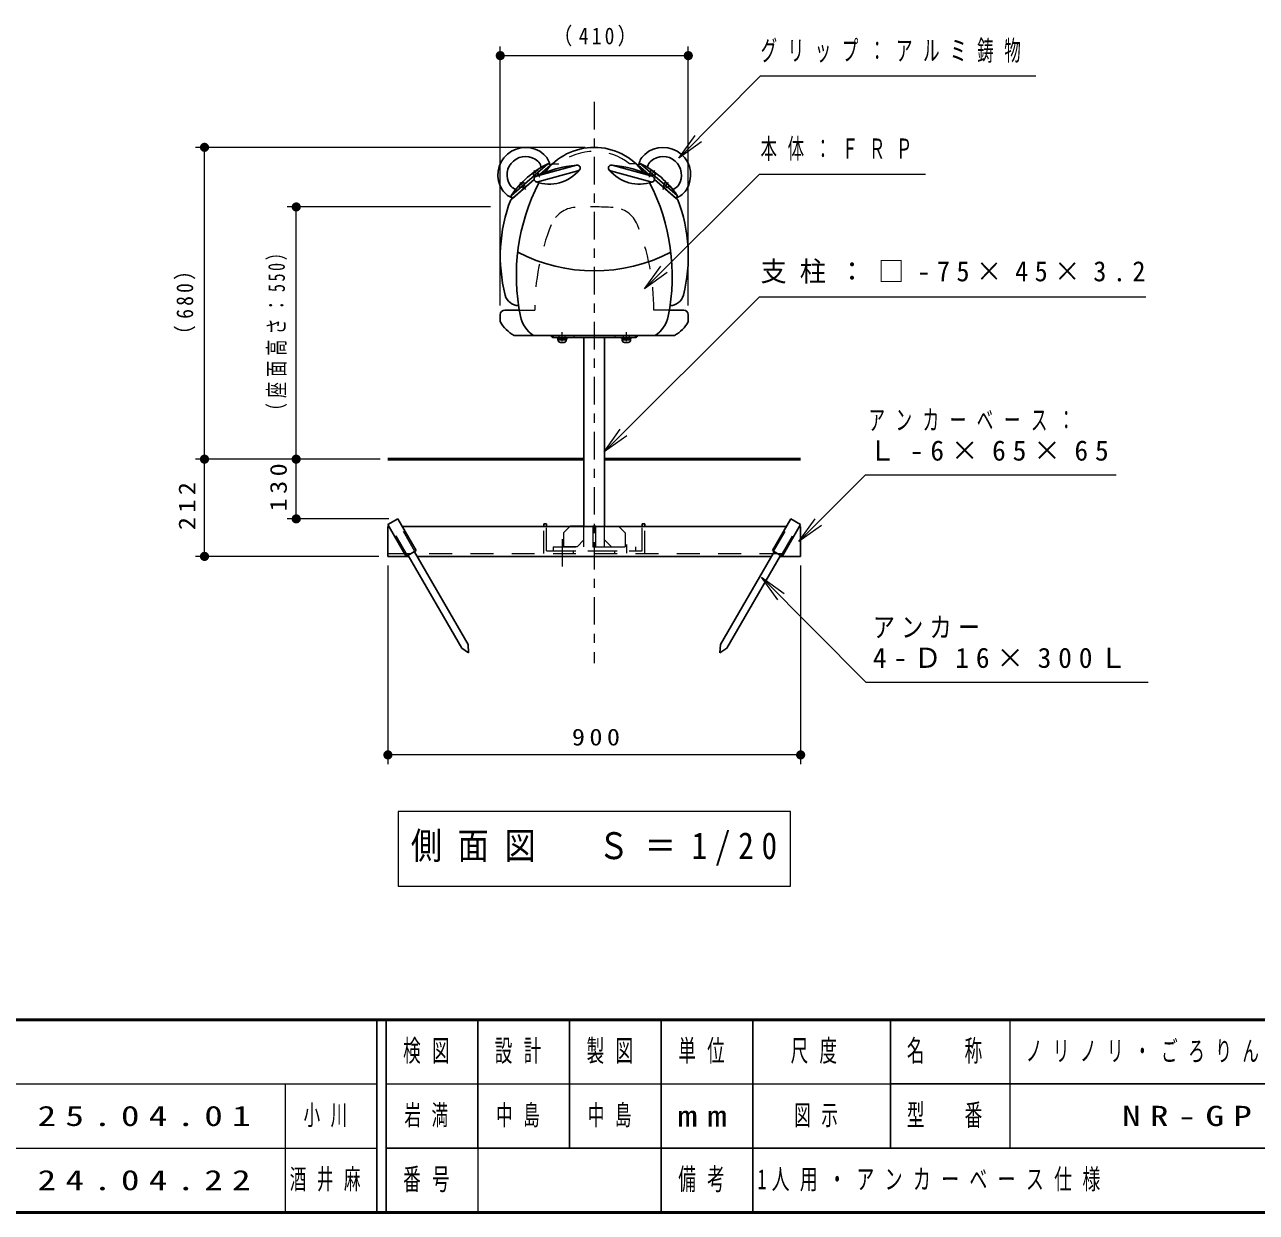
# Model space of a CAD drawing. Units: millimetres on the paper, scale 1:20. Extents: x -385 to 178, y 0 to 267.
# Drawn here: x -281.9 to -147.6, y 0 to 129.5 of the extents above; entities that cross this region are included whole.
import ezdxf

# ---------------------------------------------------------------- set-up
doc = ezdxf.new("R2010")
doc.units = ezdxf.units.MM
doc.linetypes.add('USER1', pattern=[4.5, 2.5, -2])
doc.linetypes.add('USER2', pattern=[6, 3, -1, 1, -1])
doc.layers.add('1_20', color=7, linetype='Continuous', lineweight=25)
doc.layers.add('LY_3', color=7, linetype='Continuous', lineweight=13)
doc.layers.add('LY_4', color=7, linetype='Continuous')
doc.styles.add('ＭＳ ゴシック', font='')
doc.styles.get('ＭＳ ゴシック').set_extended_font_data('MS Gothic')

# ---------------------------------------------------------------- blocks, each defined once
blk = doc.blocks.new('filled_dot')
at = {"color": 0, "linetype": 'Continuous', "lineweight": -2, "const_width": 1.25}
blk.add_lwpolyline([(-0.625, 0, 1), (0.625, 0, 1)], format="xyb", close=True, dxfattribs=at)

msp = doc.modelspace()

# ---------------------------------------------------------------- linework, layer by layer
at = {"layer": '1_20', "lineweight": 13}
for p, q in [((-230.053, 98.877), (-230.053, 127.127)), ((-209.553, 98.877), (-209.553, 127.127)), ((-230.053, 126.127), (-209.553, 126.127)), ((-210.582, 114.943), (-208.822, 117.423)), ((-210.582, 114.943), (-208.467, 117.071)), ((-220.803, 116.127), (-263.303, 116.127)), ((-262.303, 82.127), (-262.303, 116.127)), ((-208.113, 116.718), (-210.582, 114.943)), ((-231.104, 109.627), (-253.303, 109.627)), ((-252.303, 82.127), (-252.303, 109.627)), ((-214.315, 100.705), (-212.548, 103.18)), ((-214.315, 100.705), (-212.194, 102.826)), ((-211.84, 102.472), (-214.315, 100.705)), ((-218.733, 82.911), (-216.965, 85.385)), ((-218.733, 82.911), (-216.612, 85.032)), ((-216.258, 84.678), (-218.733, 82.911)), ((-243.305, 82.127), (-263.303, 82.127)), ((-243.166, 82.127), (-263.303, 82.127)), ((-262.303, 71.527), (-262.303, 82.127)), ((-243.305, 82.127), (-253.303, 82.127)), ((-243.305, 82.127), (-253.303, 82.127)), ((-252.303, 75.616), (-252.303, 82.127)), ((-242.222, 75.616), (-253.303, 75.616)), ((-197.498, 73.142), (-195.731, 75.617)), ((-197.498, 73.142), (-195.377, 75.264)), ((-195.023, 74.91), (-197.498, 73.142)), ((-243.305, 71.527), (-263.303, 71.527)), ((-242.305, 70.527), (-242.305, 48.881)), ((-197.305, 70.527), (-197.305, 48.881)), ((-199.799, 66.773), (-201.556, 69.255)), ((-201.556, 69.255), (-199.089, 67.477)), ((-201.556, 69.255), (-199.444, 67.125)), ((-197.305, 49.881), (-242.305, 49.881)), ((-241.203, 43.693), (-241.203, 35.56)), ((-198.403, 43.693), (-241.203, 43.693)), ((-198.403, 35.56), (-198.403, 43.693)), ((-241.203, 35.56), (-198.403, 35.56))]:
    msp.add_line(p, q, dxfattribs=at)
at = {"layer": '1_20', "linetype": 'USER2', "lineweight": 13}
for p, q in [((-219.803, 121.09), (-219.803, 59.881)), ((-225.752, 112.859), (-226.389, 113.592)), ((-213.855, 112.859), (-213.217, 113.592)), ((-227.261, 111.547), (-227.898, 112.28)), ((-212.345, 111.547), (-211.708, 112.28)), ((-223.303, 73.421), (-223.303, 70.431)), ((-216.303, 72.827), (-216.303, 71.877))]:
    msp.add_line(p, q, dxfattribs=at)
at = {"layer": '1_20'}
for p, q in [((-228.839, 110.867), (-224.858, 114.327)), ((-226.125, 112.985), (-221.76, 114.184)), ((-225.743, 113.16), (-224.388, 114.338)), ((-224.576, 114.174), (-225.743, 113.16)), ((-224.761, 114.327), (-224.576, 114.174)), ((-217.847, 114.184), (-213.481, 112.985)), ((-213.864, 113.16), (-215.219, 114.338)), ((-214.846, 114.327), (-215.03, 114.174)), ((-215.03, 114.174), (-213.864, 113.16)), ((-210.768, 110.867), (-214.748, 114.327)), ((-221.587, 113.557), (-225.953, 112.358)), ((-225.005, 113.802), (-225.06, 113.754)), ((-218.019, 113.557), (-213.653, 112.358)), ((-214.601, 113.802), (-214.547, 113.754)), ((-228.916, 110.402), (-226.36, 112.623)), ((-226.36, 112.623), (-228.727, 110.566)), ((-213.246, 112.623), (-210.879, 110.566)), ((-210.691, 110.402), (-213.246, 112.623)), ((-228.852, 110.77), (-228.727, 110.566)), ((-210.754, 110.77), (-210.879, 110.566)), ((-223.828, 95.377), (-223.828, 95.277)), ((-222.778, 95.377), (-223.828, 95.377)), ((-222.778, 95.277), (-222.778, 95.377)), ((-216.828, 95.377), (-216.828, 95.277)), ((-215.778, 95.377), (-216.828, 95.377)), ((-215.778, 95.277), (-215.778, 95.377)), ((-222.778, 95.277), (-223.828, 95.277)), ((-223.763, 95.277), (-222.843, 95.277)), ((-223.763, 95.277), (-223.763, 95.152)), ((-223.763, 95.152), (-222.843, 95.152)), ((-223.306, 95.277), (-223.34, 95.152)), ((-223.266, 95.277), (-223.3, 95.152)), ((-222.843, 95.277), (-222.843, 95.152)), ((-215.778, 95.277), (-216.828, 95.277)), ((-216.763, 95.277), (-215.843, 95.277)), ((-216.763, 95.277), (-216.763, 95.152)), ((-216.763, 95.152), (-215.843, 95.152)), ((-216.306, 95.277), (-216.34, 95.152)), ((-216.266, 95.277), (-216.3, 95.152)), ((-215.843, 95.277), (-215.843, 95.152)), ((-241.222, 75.616), (-242.305, 74.991)), ((-239.222, 72.152), (-241.222, 75.616)), ((-200.387, 72.152), (-198.387, 75.616)), ((-198.387, 75.616), (-197.305, 74.991)), ((-240.305, 71.527), (-242.305, 74.991)), ((-242.305, 71.527), (-242.305, 74.777)), ((-242.305, 74.777), (-242.181, 74.777)), ((-240.738, 74.777), (-198.872, 74.777)), ((-225.305, 75.077), (-225.005, 75.077)), ((-225.305, 74.777), (-225.305, 75.077)), ((-225.005, 74.777), (-225.005, 75.077)), ((-214.301, 75.077), (-214.601, 75.077)), ((-214.601, 74.777), (-214.601, 75.077)), ((-214.301, 74.777), (-214.301, 75.077)), ((-199.305, 71.527), (-197.305, 74.991)), ((-197.429, 74.777), (-197.305, 74.777)), ((-197.305, 71.527), (-197.305, 74.777)), ((-242.305, 71.527), (-240.045, 71.527)), ((-239.222, 72.152), (-240.305, 71.527)), ((-240.11, 71.639), (-234.263, 61.511)), ((-239.417, 72.039), (-233.57, 61.911)), ((-239.121, 71.527), (-200.485, 71.527)), ((-200.189, 72.039), (-206.036, 61.911)), ((-199.496, 71.639), (-205.344, 61.511)), ((-200.387, 72.152), (-199.305, 71.527)), ((-199.561, 71.527), (-197.305, 71.527)), ((-233.506, 61.001), (-233.57, 61.911)), ((-206.1, 61.001), (-206.036, 61.911)), ((-233.506, 61.001), (-234.263, 61.511)), ((-206.1, 61.001), (-205.344, 61.511))]:
    msp.add_line(p, q, dxfattribs=at)
at = {"layer": '1_20', "linetype": 'USER1', "lineweight": 13}
for p, q in [((-224.388, 114.338), (-223.658, 114.338)), ((-215.219, 114.338), (-215.949, 114.338)), ((-226.105, 112.999), (-226.226, 113.138)), ((-225.765, 113.141), (-225.962, 113.368)), ((-213.841, 113.141), (-213.645, 113.368)), ((-213.501, 112.999), (-213.381, 113.138)), ((-227.538, 111.599), (-227.735, 111.826)), ((-227.274, 111.829), (-227.471, 112.055)), ((-212.332, 111.829), (-212.135, 112.055)), ((-212.068, 111.599), (-211.871, 111.826)), ((-239.361, 72.072), (-241.361, 75.536)), ((-200.249, 72.072), (-198.249, 75.536)), ((-240.166, 71.607), (-242.166, 75.071)), ((-225.305, 71.827), (-225.305, 74.777)), ((-225.005, 72.127), (-225.005, 74.777)), ((-223.178, 74.077), (-222.428, 74.827)), ((-223.178, 74.077), (-223.178, 72.577)), ((-220.928, 74.827), (-222.428, 74.827)), ((-219.953, 74.827), (-219.953, 72.577)), ((-219.653, 74.827), (-219.953, 74.827)), ((-219.653, 74.077), (-219.953, 74.077)), ((-219.653, 72.577), (-219.653, 74.827)), ((-218.678, 74.827), (-217.178, 74.827)), ((-216.428, 74.077), (-217.178, 74.827)), ((-216.428, 74.077), (-216.428, 72.577)), ((-214.601, 72.127), (-214.601, 74.777)), ((-214.301, 71.827), (-214.301, 74.777)), ((-199.443, 71.607), (-197.443, 75.071)), ((-221.678, 72.577), (-223.178, 72.577)), ((-220.928, 73.327), (-221.678, 72.577)), ((-219.953, 72.577), (-219.653, 72.577)), ((-218.678, 73.327), (-217.928, 72.577)), ((-217.928, 72.577), (-216.428, 72.577)), ((-242.305, 71.827), (-197.305, 71.827)), ((-225.005, 72.127), (-214.601, 72.127)), ((-222.055, 71.827), (-222.055, 72.127)), ((-217.551, 71.827), (-217.551, 72.127))]:
    msp.add_line(p, q, dxfattribs=at)
at = {"layer": '1_20', "color": 21}
for p, q in [((-229.553, 98.377), (-227.981, 98.377)), ((-210.053, 98.377), (-211.625, 98.377)), ((-230.053, 97.127), (-230.053, 97.877)), ((-209.553, 97.127), (-209.553, 97.877)), ((-219.803, 95.602), (-228.553, 95.602)), ((-219.803, 95.602), (-211.053, 95.602))]:
    msp.add_line(p, q, dxfattribs=at)
at = {"layer": '1_20', "color": 21, "linetype": 'USER1', "lineweight": 13}
for p, q in [((-227.981, 98.377), (-226.303, 98.377)), ((-211.625, 98.377), (-213.303, 98.377))]:
    msp.add_line(p, q, dxfattribs=at)
at = {"layer": '1_20', "color": 4}
for p, q in [((-224.303, 95.602), (-224.303, 95.377)), ((-224.303, 95.602), (-215.303, 95.602)), ((-224.303, 95.377), (-215.303, 95.377)), ((-215.303, 95.602), (-215.303, 95.377))]:
    msp.add_line(p, q, dxfattribs=at)
at = {"layer": '1_20', "color": 4, "linetype": 'USER1', "lineweight": 13}
for p, q in [((-223.628, 95.377), (-223.628, 95.602)), ((-222.978, 95.377), (-222.978, 95.602)), ((-222.028, 95.602), (-222.028, 95.377)), ((-217.578, 95.602), (-217.578, 95.377)), ((-216.628, 95.377), (-216.628, 95.602)), ((-215.978, 95.377), (-215.978, 95.602))]:
    msp.add_line(p, q, dxfattribs=at)
at = {"layer": '1_20', "color": 4, "linetype": 'USER2', "lineweight": 13}
for p, q in [((-223.303, 94.989), (-223.303, 95.989)), ((-216.303, 94.989), (-216.303, 95.989))]:
    msp.add_line(p, q, dxfattribs=at)
at = {"layer": '1_20', "color": 5}
for p, q in [((-220.928, 82.127), (-220.928, 95.377)), ((-218.678, 82.127), (-218.678, 95.377)), ((-220.928, 74.827), (-220.928, 82.127)), ((-218.678, 74.827), (-218.678, 82.127))]:
    msp.add_line(p, q, dxfattribs=at)
at = {"layer": '1_20', "color": 2}
for p, q in [((-222.853, 95.277), (-223.753, 95.277)), ((-223.753, 95.152), (-223.753, 95.102)), ((-223.103, 94.852), (-223.503, 94.852)), ((-222.853, 95.152), (-222.853, 95.102)), ((-215.853, 95.277), (-216.753, 95.277)), ((-216.753, 95.152), (-216.753, 95.102)), ((-216.103, 94.852), (-216.503, 94.852)), ((-215.853, 95.152), (-215.853, 95.102))]:
    msp.add_line(p, q, dxfattribs=at)
at = {"layer": '1_20', "lineweight": 50}
for p, q in [((-242.305, 82.127), (-220.928, 82.127)), ((-218.678, 82.127), (-197.305, 82.127))]:
    msp.add_line(p, q, dxfattribs=at)
at = {"layer": '1_20', "color": 5, "linetype": 'USER1', "lineweight": 13}
for p, q in [((-220.928, 72.577), (-220.928, 74.827)), ((-218.678, 72.577), (-218.678, 74.827)), ((-224.303, 72.577), (-215.303, 72.577)), ((-224.303, 72.577), (-224.303, 72.127)), ((-215.303, 72.577), (-215.303, 72.127)), ((-224.303, 72.127), (-215.303, 72.127))]:
    msp.add_line(p, q, dxfattribs=at)
at = {"layer": '1_20', "lineweight": 13}
for points in [[(-210.582, 114.943), (-201.666, 123.915), (-171.663, 123.915)], [(-214.315, 100.705), (-201.8, 113.22), (-183.675, 113.22)], [(-218.733, 82.911), (-201.8, 99.843), (-159.675, 99.843)], [(-197.498, 73.142), (-190.238, 80.403), (-162.904, 80.403)], [(-201.556, 69.255), (-190.202, 57.802), (-159.429, 57.802)]]:
    msp.add_lwpolyline(points, dxfattribs=at)
at = {"layer": '1_20'}
for points in [[(-226.439, 113.2), (-226.439, 113.217), (-226.434, 113.236), (-226.425, 113.258), (-226.412, 113.282), (-226.396, 113.309), (-226.375, 113.336), (-226.351, 113.365), (-226.325, 113.393), (-226.296, 113.422), (-226.265, 113.45), (-226.233, 113.476), (-226.201, 113.501), (-226.169, 113.523), (-226.137, 113.543), (-226.107, 113.559), (-226.079, 113.572), (-226.053, 113.582), (-226.03, 113.588), (-226.01, 113.589), (-225.994, 113.587)], [(-213.168, 113.2), (-213.168, 113.217), (-213.172, 113.236), (-213.181, 113.258), (-213.194, 113.282), (-213.211, 113.309), (-213.231, 113.336), (-213.255, 113.365), (-213.282, 113.393), (-213.311, 113.422), (-213.341, 113.45), (-213.373, 113.476), (-213.405, 113.501), (-213.438, 113.523), (-213.469, 113.543), (-213.499, 113.559), (-213.528, 113.572), (-213.554, 113.582), (-213.577, 113.588), (-213.596, 113.589), (-213.612, 113.587)], [(-227.503, 112.275), (-227.519, 112.277), (-227.539, 112.275), (-227.562, 112.27), (-227.588, 112.26), (-227.616, 112.247), (-227.647, 112.231), (-227.678, 112.211), (-227.71, 112.189), (-227.743, 112.164), (-227.774, 112.138), (-227.805, 112.11), (-227.834, 112.081), (-227.861, 112.053), (-227.884, 112.024), (-227.905, 111.996), (-227.922, 111.97), (-227.935, 111.946), (-227.944, 111.924), (-227.948, 111.904), (-227.948, 111.888)], [(-212.103, 112.275), (-212.087, 112.277), (-212.067, 112.275), (-212.044, 112.27), (-212.018, 112.26), (-211.99, 112.247), (-211.96, 112.231), (-211.928, 112.211), (-211.896, 112.189), (-211.864, 112.164), (-211.832, 112.138), (-211.801, 112.11), (-211.772, 112.081), (-211.746, 112.053), (-211.722, 112.024), (-211.701, 111.996), (-211.684, 111.97), (-211.671, 111.946), (-211.663, 111.924), (-211.658, 111.904), (-211.658, 111.888)]]:
    msp.add_lwpolyline(points, dxfattribs=at)
for centre, radius, start, end in [((-227.303, 113.12), 3.007, 48.29035, 213.70965), ((-219.803, 109.492), 6.634, 35.97256, 144.02744), ((-212.303, 113.12), 3.007, 326.29035, 131.70965), ((-227.303, 113.12), 2.007, 48.29035, 213.70965), ((-220.131, 104.869), 10.589, 116.58057, 145.41943), ((-220.39, 100.651), 13.607, 95.5475, 115.17228), ((-226.733, 113.76), 1.15, 14.5991, 48.29035), ((-226.733, 113.76), 2.15, 14.28705, 48.29035), ((-224.824, 114.25), 0.1, 50.46232, 116.58057), ((-224.436, 114.344), 0.221, 194.28705, 230.46232), ((-221.674, 113.87), 0.325, 285.35989, 105.50967), ((-217.933, 113.87), 0.325, 74.49033, 254.64011), ((-219.217, 100.651), 13.607, 64.82772, 84.4525), ((-215.17, 114.344), 0.221, 309.53768, 345.71295), ((-212.873, 113.76), 2.15, 131.70965, 165.71295), ((-214.782, 114.25), 0.1, 63.41943, 129.53768), ((-219.475, 104.869), 10.589, 34.58057, 63.41943), ((-212.873, 113.76), 1.15, 131.70965, 165.4009), ((-212.303, 113.12), 2.007, 326.29035, 131.70965), ((-226.093, 113.253), 0.349, 188.67723, 220.99523), ((-226.039, 112.671), 0.325, 105.35989, 285.35989), ((-224.721, 116.419), 4.298, 250.62619, 320.09358), ((-226.094, 113.252), 0.349, 41.00477, 73.32277), ((-225.765, 114.012), 0.15, 301.64488, 14.5991), ((-214.885, 116.419), 4.298, 219.90642, 289.37381), ((-213.841, 114.012), 0.15, 165.4009, 238.35512), ((-213.512, 113.252), 0.349, 106.67723, 138.99523), ((-213.567, 112.671), 0.325, 254.64011, 64.82772), ((-213.513, 113.253), 0.349, 319.00477, 351.32277), ((-228.016, 112.644), 1.15, 213.70965, 247.4009), ((-228.4, 111.721), 0.15, 247.4009, 320.35512), ((-206.22, 102.133), 22.083, 152.67574, 191.54572), ((-227.603, 111.941), 0.349, 188.67723, 220.99523), ((-227.604, 111.94), 0.349, 41.00477, 73.32277), ((-233.386, 102.133), 22.083, 348.45429, 27.32427), ((-212.003, 111.94), 0.349, 106.67723, 138.99523), ((-212.004, 111.941), 0.349, 319.00477, 351.32277), ((-211.206, 111.721), 0.15, 219.64488, 292.5991), ((-211.59, 112.644), 1.15, 292.5991, 326.29035), ((-212.925, 104.265), 17.128, 159.00221, 194.40565), ((-228.016, 112.644), 2.15, 213.70965, 247.71295), ((-228.767, 110.822), 0.1, 145.41943, 211.53768), ((-228.915, 110.451), 0.221, 31.53768, 67.71295), ((-210.691, 110.451), 0.221, 112.28705, 148.46232), ((-211.59, 112.644), 2.15, 292.28705, 326.29035), ((-210.839, 110.822), 0.1, 328.46232, 34.58057), ((-226.681, 104.265), 17.128, 345.59435, 20.99779), ((-219.803, 120.656), 18.007, 242.37285, 297.62715), ((-228.062, 100.377), 1.5, 194.40565, 270), ((-211.545, 100.377), 1.5, 270, 345.59435)]:
    msp.add_arc(centre, radius, start, end, dxfattribs=at)
at = {"layer": '1_20', "linetype": 'USER1', "lineweight": 13}
for centre, radius, start, end in [((-219.803, 109.492), 6.192, 51.50026, 128.49974), ((-221.718, 106.577), 3, 92.96604, 158.11487), ((-217.889, 106.577), 3, 21.88513, 87.03396), ((-201.303, 98.377), 25, 158.11487, 180), ((-238.303, 98.377), 25, 0, 21.88513)]:
    msp.add_arc(centre, radius, start, end, dxfattribs=at)
at = {"layer": '1_20', "color": 21, "linetype": 'USER1', "lineweight": 13}
msp.add_arc((-219.803, 69.627), 40, 87.03396, 92.96604, dxfattribs=at)
at = {"layer": '1_20', "color": 21}
for centre, radius, start, end in [((-229.553, 97.877), 0.5, 90, 180), ((-210.053, 97.877), 0.5, 0, 90), ((-226.555, 99.067), 4, 209.01784, 240.03514), ((-224.607, 98.377), 3.317, 191.54572, 236.78604), ((-215, 98.377), 3.317, 303.21396, 348.45429), ((-213.051, 99.067), 4, 299.96486, 330.98216)]:
    msp.add_arc(centre, radius, start, end, dxfattribs=at)
at = {"layer": '1_20', "color": 4}
for centre, start, end in [((-224.228, 95.677), 194.47751, 270), ((-215.378, 95.677), 270, 345.52249)]:
    msp.add_arc(centre, 0.3, start, end, dxfattribs=at)
at = {"layer": '1_20', "color": 2}
for centre, start, end in [((-223.503, 95.102), 180, 270), ((-223.103, 95.102), 270, 0), ((-216.503, 95.102), 180, 270), ((-216.103, 95.102), 270, 0)]:
    msp.add_arc(centre, 0.25, start, end, dxfattribs=at)
at = {"layer": 'LY_3', "lineweight": 50}
for p, q in [((-385, 21), (0, 21)), ((-385, 0), (0, 0))]:
    msp.add_line(p, q, dxfattribs=at)
at = {"layer": 'LY_3', "color": 211, "lineweight": 25}
for p, q in [((-243.5, 21), (-243.5, 0)), ((-242.5, 21), (-242.5, 0)), ((-232.5, 21), (-232.5, 7)), ((-222.5, 21), (-222.5, 7)), ((-212.5, 21), (-212.5, 0)), ((-202.5, 21), (-202.5, 7)), ((-187.5, 21), (-187.5, 7)), ((-187.5, 14), (-70, 14)), ((-242.5, 7), (0, 7))]:
    msp.add_line(p, q, dxfattribs=at)
at = {"layer": 'LY_3'}
for p, q in [((-174.5, 21), (-174.5, 7)), ((-385, 14), (-243.5, 14)), ((-253.5, 14), (-253.5, 0)), ((-242.5, 14), (-187.5, 14)), ((-385, 7), (-243.5, 7)), ((-232.5, 7), (-232.5, 0))]:
    msp.add_line(p, q, dxfattribs=at)
at = {"layer": 'LY_3', "lineweight": 25}
msp.add_line((-202.5, 7), (-202.5, 0), dxfattribs=at)

# ---------------------------------------------------------------- block references
at = {"layer": '1_20', "lineweight": 13, "xscale": 0.4, "yscale": 0.4}
for p in [(-230.053, 126.127), (-242.305, 49.881)]:
    msp.add_blockref('filled_dot', p, dxfattribs=at)
for p, rotation in [((-209.553, 126.127), 180), ((-262.303, 116.127), 270), ((-252.303, 109.627), 270), ((-262.303, 82.127), 270), ((-262.303, 82.127), 90), ((-252.303, 82.127), 270), ((-252.303, 82.127), 90), ((-252.303, 75.616), 90), ((-262.303, 71.527), 90), ((-197.305, 49.881), 180)]:
    msp.add_blockref('filled_dot', p, dxfattribs=dict(at, rotation=rotation))

# ---------------------------------------------------------------- texts
at = {"layer": '1_20', "style": 'ＭＳ ゴシック'}
for s, insert, char_height, attachment_point in [('\\T1.33;\\W0.85;（410）', (-219.378, 127.127), 1.833, 8), ('\\T1.64;\\W0.6;グリップ：アルミ鋳物', (-201.663, 126.565), 2.199, 4), ('\\T1.64;\\W0.6;本体：ＦＲＰ', (-201.675, 115.87), 2.199, 4), ('\\T1.5;\\W0.95;支柱：□-75×45×3.2', (-201.675, 102.493), 2.199, 4), ('\\T1.64;\\W0.6;アンカーベース：', (-189.904, 86.353), 2.199, 4), ('\\T1.5;Ｌ-6×65×65', (-189.904, 83.053), 2.199, 4), ('\\T1.29;\\W0.8;アンカー', (-189.429, 63.752), 2.199, 4), ('\\T1.5;4-Ｄ16×300Ｌ', (-189.429, 60.452), 2.199, 4), ('\\T1.33;\\W1.15;900', (-219.388, 50.881), 1.833, 8), ('\\T1.5;\\W0.85;側面図\u3000Ｓ＝1/20', (-239.803, 39.627), 2.933, 4)]:
    msp.add_mtext(s, dxfattribs=dict(at, insert=insert, char_height=char_height, attachment_point=attachment_point))
at = {"layer": '1_20', "char_height": 1.833, "attachment_point": 8, "rotation": 90, "style": 'ＭＳ ゴシック'}
for s, insert in [('\\T1.32;\\W0.7;（座面高さ：550）', (-253.303, 96.301)), ('\\T1.33;\\W0.85;（680）', (-263.303, 99.551)), ('\\T1.33;\\W1.15;130', (-253.303, 79.292)), ('\\T1.33;\\W1.15;212', (-263.303, 77.243))]:
    msp.add_mtext(s, dxfattribs=dict(at, insert=insert))
at = {"layer": 'LY_3', "color": 4, "char_height": 2.346, "attachment_point": 5, "style": 'ＭＳ ゴシック'}
for s, insert in [('\\T1.64;\\W0.6;検図', (-237.5, 17.5)), ('\\T1.64;\\W0.6;設計', (-227.5, 17.5)), ('\\T1.64;\\W0.6;製図', (-217.5, 17.5)), ('\\T1.64;\\W0.6;単位', (-207.5, 17.5)), ('\\T1.64;\\W0.6;尺度', (-195.25, 17.5)), ('\\T1.64;\\W0.6;名\u3000称', (-181, 17.5)), ('\\T1.64;\\W0.6;型\u3000番', (-181, 10.5)), ('\\T1.5;\\W1.35;mm', (-207.5, 10.5)), ('\\T1.64;\\W0.6;番号', (-237.5, 3.5)), ('\\T1.64;\\W0.6;備考', (-207.5, 3.5))]:
    msp.add_mtext(s, dxfattribs=dict(at, insert=insert))
at = {"layer": 'LY_4', "char_height": 2.199, "attachment_point": 4, "style": 'ＭＳ ゴシック'}
for s, insert in [('\\T1.64;\\W0.6;ノリノリ・ごろりんパンダ', (-172.75, 17.5)), ('\\T1.5;\\W1.35;25.04.01', (-280.5, 10.5)), ('\\T1.64;\\W0.6;小川', (-251.5, 10.5)), ('\\T1.64;\\W0.6;岩満', (-240.5, 10.5)), ('\\T1.64;\\W0.6;中島', (-230.5, 10.5)), ('\\T1.64;\\W0.6;中島', (-220.5, 10.5)), ('\\T1.64;\\W0.6;図示', (-198, 10.5)), ('\\T1.5;\\W1.35;NR-GP', (-162.25, 10.5)), ('\\T1.5;\\W1.35;24.04.22', (-280.5, 3.5)), ('\\T1.64;\\W0.6;酒井麻', (-253, 3.5)), ('\\T1.58;\\W0.65;1人用・アンカーベース仕様', (-202, 3.5))]:
    msp.add_mtext(s, dxfattribs=dict(at, insert=insert))

doc.saveas('drawing.dxf')
